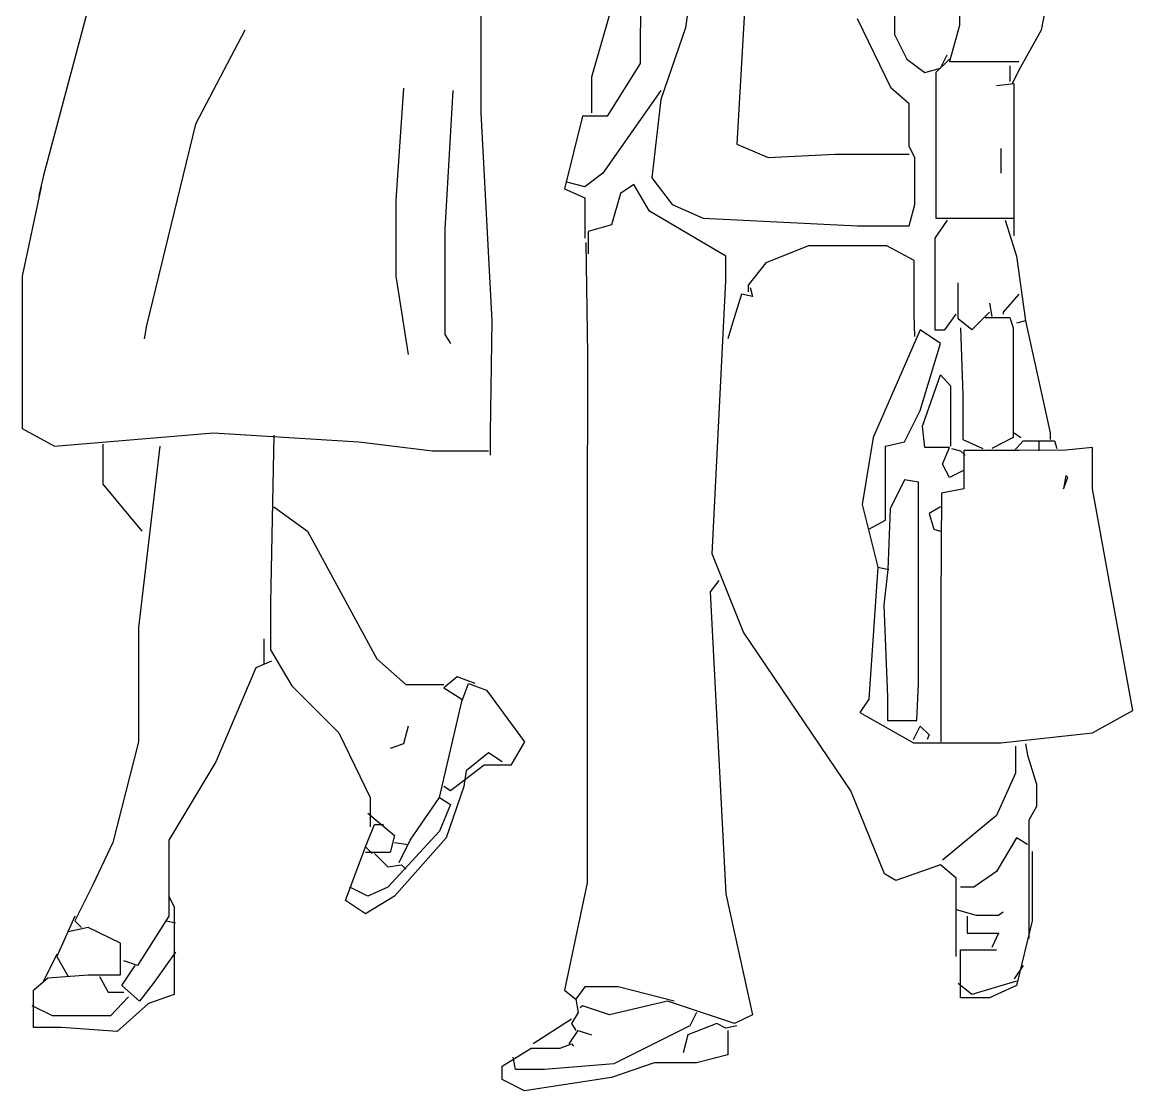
# Model space of a CAD drawing. Header units: millimetres. Extents: x -1574.06 to -1573.1, y 1782.22 to 1783.9.
# Drawn here: x -1574.058 to -1573.099, y 1782.224 to 1783.147 of the extents above; entities that cross this region are included whole.
import ezdxf

# ---------------------------------------------------------------- set-up
doc = ezdxf.new("R2010")
doc.units = ezdxf.units.MM
doc.header["$LTSCALE"] = 10
doc.layers.add('Humanos', color=2, linetype='Continuous')

msp = doc.modelspace()

# ---------------------------------------------------------------- linework, layer by layer
at = {"layer": 'Humanos'}
for points in [[(-1573.92798, 1783.61008), (-1573.94151, 1783.61008), (-1573.97438, 1783.5598), (-1574.00531, 1783.48634), (-1573.98985, 1783.45154), (-1573.96665, 1783.39548), (-1573.95698, 1783.31428), (-1573.99372, 1783.1886), (-1574.04012, 1783.01461), (-1574.04398, 1782.99721)], [(-1573.43692, 1783.554), (-1573.45335, 1783.49794), (-1573.45335, 1783.37034), (-1573.48525, 1783.14221), (-1573.50651, 1783.08034), (-1573.51425, 1783.01267), (-1573.49685, 1782.98947), (-1573.46978, 1782.97787), (-1573.33638, 1782.9711), (-1573.29192, 1782.9711), (-1573.28708, 1782.98947), (-1573.28708, 1783.03008), (-1573.29192, 1783.03975), (-1573.29192, 1783.07647), (-1573.30738, 1783.09001), (-1573.33638, 1783.14994)], [(-1573.29192, 1783.24081), (-1573.29965, 1783.24661), (-1573.31705, 1783.46508), (-1573.28805, 1783.54048), (-1573.27065, 1783.55884), (-1573.23778, 1783.55884), (-1573.21652, 1783.53274), (-1573.19138, 1783.45348), (-1573.18268, 1783.34714), (-1573.18268, 1783.32781), (-1573.16625, 1783.2002), (-1573.17785, 1783.14027), (-1573.19718, 1783.10548), (-1573.20298, 1783.09388)], [(-1573.26002, 1783.49407), (-1573.26002, 1783.38774), (-1573.28805, 1783.24468), (-1573.30448, 1783.18475), (-1573.30448, 1783.13641), (-1573.29385, 1783.11514), (-1573.27838, 1783.10354), (-1573.26485, 1783.10741), (-1573.25905, 1783.119)], [(-1573.26002, 1783.49407), (-1573.26002, 1783.38774), (-1573.28805, 1783.24468), (-1573.30448, 1783.18475), (-1573.30448, 1783.13641), (-1573.29385, 1783.11514), (-1573.27838, 1783.10354), (-1573.26485, 1783.10741), (-1573.25905, 1783.119)], [(-1573.26002, 1783.49407), (-1573.26002, 1783.38774), (-1573.28805, 1783.24468), (-1573.30448, 1783.18475), (-1573.30448, 1783.13641), (-1573.29385, 1783.11514), (-1573.27838, 1783.10354), (-1573.26485, 1783.10741), (-1573.25905, 1783.119)], [(-1573.24842, 1783.2756), (-1573.24842, 1783.14414), (-1573.25712, 1783.11321), (-1573.19718, 1783.11321)], [(-1573.54422, 1783.21567), (-1573.54422, 1783.17701), (-1573.56645, 1783.09968), (-1573.56645, 1783.06874)], [(-1573.39052, 1783.21857), (-1573.41952, 1783.21857), (-1573.43112, 1783.21181), (-1573.44078, 1783.04167), (-1573.41372, 1783.03008), (-1573.35572, 1783.03298), (-1573.29192, 1783.03298)], [(-1573.39052, 1783.21857), (-1573.41952, 1783.21857), (-1573.43112, 1783.21181), (-1573.44078, 1783.04167), (-1573.41372, 1783.03008), (-1573.35572, 1783.03298), (-1573.29192, 1783.03298)], [(-1573.65345, 1783.20407), (-1573.66215, 1783.19247), (-1573.66215, 1783.06874), (-1573.65248, 1782.88894), (-1573.65393, 1782.79227), (-1573.65393, 1782.77294)], [(-1573.65345, 1783.20407), (-1573.66215, 1783.19247), (-1573.66215, 1783.06874), (-1573.65248, 1782.88894), (-1573.65393, 1782.79227), (-1573.65393, 1782.77294)], [(-1573.54132, 1783.19634), (-1573.52295, 1783.19634), (-1573.5244, 1783.13641), (-1573.5244, 1783.11128), (-1573.55291, 1783.06584), (-1573.57418, 1783.06584), (-1573.58965, 1783.00301), (-1573.57225, 1782.99527), (-1573.57225, 1782.96048)], [(-1573.86612, 1783.14027), (-1573.90865, 1783.05907), (-1573.95118, 1782.88508), (-1573.95312, 1782.87348)], [(-1573.86612, 1783.14027), (-1573.90865, 1783.05907), (-1573.95118, 1782.88508), (-1573.95312, 1782.87348)], [(-1573.86612, 1783.14027), (-1573.90865, 1783.05907), (-1573.95118, 1782.88508), (-1573.95312, 1782.87348)], [(-1573.86612, 1783.14027), (-1573.90865, 1783.05907), (-1573.95118, 1782.88508), (-1573.95312, 1782.87348)], [(-1573.25712, 1783.11514), (-1573.26872, 1783.10354), (-1573.26872, 1782.97787), (-1573.20298, 1782.97787), (-1573.20105, 1782.97787)], [(-1573.20492, 1783.10934), (-1573.20492, 1783.09581)], [(-1573.20492, 1783.10934), (-1573.20492, 1783.09581)], [(-1573.20492, 1783.10934), (-1573.20492, 1783.09581)], [(-1573.20492, 1783.10934), (-1573.20492, 1783.09581)], [(-1573.72885, 1783.09001), (-1573.73562, 1782.99334), (-1573.73562, 1782.92761), (-1573.72498, 1782.85994)], [(-1573.72885, 1783.09001), (-1573.73562, 1782.99334), (-1573.73562, 1782.92761), (-1573.72498, 1782.85994)], [(-1573.72885, 1783.09001), (-1573.73562, 1782.99334), (-1573.73562, 1782.92761), (-1573.72498, 1782.85994)], [(-1573.72885, 1783.09001), (-1573.73562, 1782.99334), (-1573.73562, 1782.92761), (-1573.72498, 1782.85994)], [(-1573.72885, 1783.09001), (-1573.73562, 1782.99334), (-1573.73562, 1782.92761), (-1573.72498, 1782.85994)], [(-1573.20105, 1782.96241), (-1573.20105, 1782.97594), (-1573.20105, 1783.09388), (-1573.21652, 1783.09194)], [(-1573.20105, 1782.96241), (-1573.20105, 1782.97594), (-1573.20105, 1783.09388), (-1573.21652, 1783.09194)], [(-1573.20105, 1782.96241), (-1573.20105, 1782.97594), (-1573.20105, 1783.09388), (-1573.21652, 1783.09194)], [(-1573.20105, 1782.96241), (-1573.20105, 1782.97594), (-1573.20105, 1783.09388), (-1573.21652, 1783.09194)], [(-1573.20105, 1782.96241), (-1573.20105, 1782.97594), (-1573.20105, 1783.09388), (-1573.21652, 1783.09194)], [(-1573.20105, 1782.96241), (-1573.20105, 1782.97594), (-1573.20105, 1783.09388), (-1573.21652, 1783.09194)], [(-1573.20105, 1782.96241), (-1573.20105, 1782.97594), (-1573.20105, 1783.09388), (-1573.21652, 1783.09194)], [(-1573.20105, 1782.96241), (-1573.20105, 1782.97594), (-1573.20105, 1783.09388), (-1573.21652, 1783.09194)], [(-1573.20105, 1782.96241), (-1573.20105, 1782.97594), (-1573.20105, 1783.09388), (-1573.21652, 1783.09194)], [(-1573.20105, 1782.96241), (-1573.20105, 1782.97594), (-1573.20105, 1783.09388), (-1573.21652, 1783.09194)], [(-1573.20105, 1782.96241), (-1573.20105, 1782.97594), (-1573.20105, 1783.09388), (-1573.21652, 1783.09194)], [(-1573.68632, 1783.08808), (-1573.69308, 1782.96821), (-1573.69308, 1782.87734), (-1573.68825, 1782.86961)], [(-1573.50651, 1783.08808), (-1573.55678, 1783.01654), (-1573.57225, 1783.00494), (-1573.58772, 1783.00881)], [(-1573.21265, 1783.03781), (-1573.21265, 1783.01654)], [(-1573.21265, 1783.03781), (-1573.21265, 1783.01654)], [(-1573.21265, 1783.03781), (-1573.21265, 1783.01654)], [(-1573.21265, 1783.03781), (-1573.21265, 1783.01654)], [(-1573.21265, 1783.03781), (-1573.21265, 1783.01654)], [(-1573.21265, 1783.03781), (-1573.21265, 1783.01654)], [(-1574.04205, 1783.00494), (-1574.05848, 1782.92761), (-1574.05848, 1782.79614), (-1574.03045, 1782.78067), (-1573.89318, 1782.79227), (-1573.76752, 1782.78454), (-1573.70372, 1782.77681), (-1573.65538, 1782.77681)], [(-1574.04205, 1783.00494), (-1574.05848, 1782.92761), (-1574.05848, 1782.79614), (-1574.03045, 1782.78067), (-1573.89318, 1782.79227), (-1573.76752, 1782.78454), (-1573.70372, 1782.77681), (-1573.65538, 1782.77681)], [(-1573.25132, 1782.33987), (-1573.25132, 1782.40754), (-1573.26485, 1782.41914), (-1573.30351, 1782.4056), (-1573.31318, 1782.41141), (-1573.34218, 1782.48294), (-1573.43498, 1782.6202), (-1573.46205, 1782.68787), (-1573.45045, 1782.92374), (-1573.45045, 1782.94501), (-1573.51618, 1782.98367), (-1573.52971, 1783.00687), (-1573.54132, 1782.99914), (-1573.54905, 1782.97207), (-1573.56935, 1782.96628), (-1573.56935, 1782.94694)], [(-1573.25132, 1782.33987), (-1573.25132, 1782.40754), (-1573.26485, 1782.41914), (-1573.30351, 1782.4056), (-1573.31318, 1782.41141), (-1573.34218, 1782.48294), (-1573.43498, 1782.6202), (-1573.46205, 1782.68787), (-1573.45045, 1782.92374), (-1573.45045, 1782.94501), (-1573.51618, 1782.98367), (-1573.52971, 1783.00687), (-1573.54132, 1782.99914), (-1573.54905, 1782.97207), (-1573.56935, 1782.96628), (-1573.56935, 1782.94694)], [(-1573.25132, 1782.33987), (-1573.25132, 1782.40754), (-1573.26485, 1782.41914), (-1573.30351, 1782.4056), (-1573.31318, 1782.41141), (-1573.34218, 1782.48294), (-1573.43498, 1782.6202), (-1573.46205, 1782.68787), (-1573.45045, 1782.92374), (-1573.45045, 1782.94501), (-1573.51618, 1782.98367), (-1573.52971, 1783.00687), (-1573.54132, 1782.99914), (-1573.54905, 1782.97207), (-1573.56935, 1782.96628), (-1573.56935, 1782.94694)], [(-1573.25905, 1782.97594), (-1573.26968, 1782.96048), (-1573.26968, 1782.88121), (-1573.26098, 1782.88121), (-1573.25132, 1782.89475)], [(-1573.25905, 1782.97594), (-1573.26968, 1782.96048), (-1573.26968, 1782.88121), (-1573.26098, 1782.88121), (-1573.25132, 1782.89475)], [(-1573.25905, 1782.97594), (-1573.26968, 1782.96048), (-1573.26968, 1782.88121), (-1573.26098, 1782.88121), (-1573.25132, 1782.89475)], [(-1573.25905, 1782.97594), (-1573.26968, 1782.96048), (-1573.26968, 1782.88121), (-1573.26098, 1782.88121), (-1573.25132, 1782.89475)], [(-1573.25905, 1782.97594), (-1573.26968, 1782.96048), (-1573.26968, 1782.88121), (-1573.26098, 1782.88121), (-1573.25132, 1782.89475)], [(-1573.25905, 1782.97594), (-1573.26968, 1782.96048), (-1573.26968, 1782.88121), (-1573.26098, 1782.88121), (-1573.25132, 1782.89475)], [(-1573.20878, 1782.97594), (-1573.19912, 1782.94501), (-1573.19138, 1782.88894), (-1573.17012, 1782.79227), (-1573.17012, 1782.78647)], [(-1573.20878, 1782.97594), (-1573.19912, 1782.94501), (-1573.19138, 1782.88894), (-1573.17012, 1782.79227), (-1573.17012, 1782.78647)], [(-1573.20878, 1782.97594), (-1573.19912, 1782.94501), (-1573.19138, 1782.88894), (-1573.17012, 1782.79227), (-1573.17012, 1782.78647)], [(-1573.57128, 1782.95661), (-1573.56983, 1782.85994), (-1573.57007, 1782.70334), (-1573.57007, 1782.40367), (-1573.58965, 1782.31088), (-1573.57998, 1782.30314)], [(-1573.57128, 1782.95661), (-1573.56983, 1782.85994), (-1573.57007, 1782.70334), (-1573.57007, 1782.40367), (-1573.58965, 1782.31088), (-1573.57998, 1782.30314)], [(-1573.28708, 1782.87541), (-1573.28756, 1782.89475), (-1573.28756, 1782.94114), (-1573.31125, 1782.95371), (-1573.37892, 1782.95371), (-1573.41565, 1782.93921), (-1573.43112, 1782.91987), (-1573.43112, 1782.91407)], [(-1573.42918, 1782.91794), (-1573.42725, 1782.9102), (-1573.43692, 1782.91214), (-1573.44465, 1782.88701), (-1573.44851, 1782.87348)], [(-1573.42918, 1782.91794), (-1573.42725, 1782.9102), (-1573.43692, 1782.91214), (-1573.44465, 1782.88701), (-1573.44851, 1782.87348)], [(-1573.22232, 1782.89667), (-1573.23778, 1782.88121), (-1573.24938, 1782.89088), (-1573.24938, 1782.92181)], [(-1573.22232, 1782.89667), (-1573.23778, 1782.88121), (-1573.24938, 1782.89088), (-1573.24938, 1782.92181)], [(-1573.19718, 1782.91214), (-1573.21072, 1782.89667), (-1573.21072, 1782.89475)], [(-1573.22232, 1782.9044), (-1573.22038, 1782.89281)], [(-1573.22232, 1782.9044), (-1573.22038, 1782.89281)], [(-1573.22232, 1782.9044), (-1573.22038, 1782.89281)], [(-1573.22232, 1782.9044), (-1573.22038, 1782.89281)], [(-1573.22232, 1782.9044), (-1573.22038, 1782.89281)], [(-1573.22232, 1782.9044), (-1573.22038, 1782.89281)], [(-1573.22232, 1782.9044), (-1573.22038, 1782.89281)], [(-1573.22232, 1782.9044), (-1573.22038, 1782.89281)], [(-1573.22618, 1782.89184), (-1573.20492, 1782.89184), (-1573.20202, 1782.88314), (-1573.20202, 1782.78841), (-1573.22038, 1782.77874)], [(-1573.19138, 1782.88894), (-1573.19912, 1782.88701)], [(-1573.32672, 1782.70914), (-1573.31221, 1782.71687), (-1573.31221, 1782.78067), (-1573.29578, 1782.78454), (-1573.28225, 1782.81161), (-1573.26485, 1782.86961), (-1573.28225, 1782.88121), (-1573.32285, 1782.78841), (-1573.33252, 1782.73041), (-1573.31898, 1782.67628), (-1573.32672, 1782.56221), (-1573.33445, 1782.5506), (-1573.28805, 1782.52451), (-1573.21265, 1782.52451), (-1573.13338, 1782.53321), (-1573.09858, 1782.55254), (-1573.13338, 1782.74394), (-1573.13338, 1782.77971), (-1573.15658, 1782.77729), (-1573.19718, 1782.77705), (-1573.24455, 1782.77705), (-1573.24455, 1782.74394), (-1573.26388, 1782.74008), (-1573.26437, 1782.64534), (-1573.26437, 1782.52548)], [(-1573.32672, 1782.70914), (-1573.31221, 1782.71687), (-1573.31221, 1782.78067), (-1573.29578, 1782.78454), (-1573.28225, 1782.81161), (-1573.26485, 1782.86961), (-1573.28225, 1782.88121), (-1573.32285, 1782.78841), (-1573.33252, 1782.73041), (-1573.31898, 1782.67628), (-1573.32672, 1782.56221), (-1573.33445, 1782.5506), (-1573.28805, 1782.52451), (-1573.21265, 1782.52451), (-1573.13338, 1782.53321), (-1573.09858, 1782.55254), (-1573.13338, 1782.74394), (-1573.13338, 1782.77971), (-1573.15658, 1782.77729), (-1573.19718, 1782.77705), (-1573.24455, 1782.77705), (-1573.24455, 1782.74394), (-1573.26388, 1782.74008), (-1573.26437, 1782.64534), (-1573.26437, 1782.52548)], [(-1573.32672, 1782.70914), (-1573.31221, 1782.71687), (-1573.31221, 1782.78067), (-1573.29578, 1782.78454), (-1573.28225, 1782.81161), (-1573.26485, 1782.86961), (-1573.28225, 1782.88121), (-1573.32285, 1782.78841), (-1573.33252, 1782.73041), (-1573.31898, 1782.67628), (-1573.32672, 1782.56221), (-1573.33445, 1782.5506), (-1573.28805, 1782.52451), (-1573.21265, 1782.52451), (-1573.13338, 1782.53321), (-1573.09858, 1782.55254), (-1573.13338, 1782.74394), (-1573.13338, 1782.77971), (-1573.15658, 1782.77729), (-1573.19718, 1782.77705), (-1573.24455, 1782.77705), (-1573.24455, 1782.74394), (-1573.26388, 1782.74008), (-1573.26437, 1782.64534), (-1573.26437, 1782.52548)], [(-1573.32672, 1782.70914), (-1573.31221, 1782.71687), (-1573.31221, 1782.78067), (-1573.29578, 1782.78454), (-1573.28225, 1782.81161), (-1573.26485, 1782.86961), (-1573.28225, 1782.88121), (-1573.32285, 1782.78841), (-1573.33252, 1782.73041), (-1573.31898, 1782.67628), (-1573.32672, 1782.56221), (-1573.33445, 1782.5506), (-1573.28805, 1782.52451), (-1573.21265, 1782.52451), (-1573.13338, 1782.53321), (-1573.09858, 1782.55254), (-1573.13338, 1782.74394), (-1573.13338, 1782.77971), (-1573.15658, 1782.77729), (-1573.19718, 1782.77705), (-1573.24455, 1782.77705), (-1573.24455, 1782.74394), (-1573.26388, 1782.74008), (-1573.26437, 1782.64534), (-1573.26437, 1782.52548)], [(-1573.24745, 1782.88314), (-1573.24552, 1782.82514), (-1573.24552, 1782.78647), (-1573.22812, 1782.77874)], [(-1573.24745, 1782.88314), (-1573.24552, 1782.82514), (-1573.24552, 1782.78647), (-1573.22812, 1782.77874)], [(-1573.24552, 1782.7594), (-1573.25712, 1782.7536), (-1573.26292, 1782.7652), (-1573.25712, 1782.77971), (-1573.27838, 1782.77971), (-1573.28031, 1782.79808), (-1573.26485, 1782.84254), (-1573.25615, 1782.83287), (-1573.25615, 1782.78067)], [(-1573.24552, 1782.7594), (-1573.25712, 1782.7536), (-1573.26292, 1782.7652), (-1573.25712, 1782.77971), (-1573.27838, 1782.77971), (-1573.28031, 1782.79808), (-1573.26485, 1782.84254), (-1573.25615, 1782.83287), (-1573.25615, 1782.78067)], [(-1573.20105, 1782.79227), (-1573.19525, 1782.78841)], [(-1573.20105, 1782.79227), (-1573.19525, 1782.78841)], [(-1573.98888, 1782.78261), (-1573.98888, 1782.74781), (-1573.95505, 1782.70721)], [(-1573.98888, 1782.78261), (-1573.98888, 1782.74781), (-1573.95505, 1782.70721)], [(-1573.84098, 1782.79034), (-1573.84388, 1782.64534), (-1573.84388, 1782.60475), (-1573.82552, 1782.57381), (-1573.78492, 1782.53321), (-1573.75785, 1782.47714), (-1573.75785, 1782.45201)], [(-1573.84098, 1782.79034), (-1573.84388, 1782.64534), (-1573.84388, 1782.60475), (-1573.82552, 1782.57381), (-1573.78492, 1782.53321), (-1573.75785, 1782.47714), (-1573.75785, 1782.45201)], [(-1573.84098, 1782.79034), (-1573.84388, 1782.64534), (-1573.84388, 1782.60475), (-1573.82552, 1782.57381), (-1573.78492, 1782.53321), (-1573.75785, 1782.47714), (-1573.75785, 1782.45201)], [(-1573.84098, 1782.79034), (-1573.84388, 1782.64534), (-1573.84388, 1782.60475), (-1573.82552, 1782.57381), (-1573.78492, 1782.53321), (-1573.75785, 1782.47714), (-1573.75785, 1782.45201)], [(-1573.84098, 1782.79034), (-1573.84388, 1782.64534), (-1573.84388, 1782.60475), (-1573.82552, 1782.57381), (-1573.78492, 1782.53321), (-1573.75785, 1782.47714), (-1573.75785, 1782.45201)], [(-1573.84098, 1782.79034), (-1573.84388, 1782.64534), (-1573.84388, 1782.60475), (-1573.82552, 1782.57381), (-1573.78492, 1782.53321), (-1573.75785, 1782.47714), (-1573.75785, 1782.45201)], [(-1573.84098, 1782.79034), (-1573.84388, 1782.64534), (-1573.84388, 1782.60475), (-1573.82552, 1782.57381), (-1573.78492, 1782.53321), (-1573.75785, 1782.47714), (-1573.75785, 1782.45201)], [(-1573.84098, 1782.79034), (-1573.84388, 1782.64534), (-1573.84388, 1782.60475), (-1573.82552, 1782.57381), (-1573.78492, 1782.53321), (-1573.75785, 1782.47714), (-1573.75785, 1782.45201)], [(-1573.84098, 1782.79034), (-1573.84388, 1782.64534), (-1573.84388, 1782.60475), (-1573.82552, 1782.57381), (-1573.78492, 1782.53321), (-1573.75785, 1782.47714), (-1573.75785, 1782.45201)], [(-1573.84098, 1782.79034), (-1573.84388, 1782.64534), (-1573.84388, 1782.60475), (-1573.82552, 1782.57381), (-1573.78492, 1782.53321), (-1573.75785, 1782.47714), (-1573.75785, 1782.45201)], [(-1573.84098, 1782.79034), (-1573.84388, 1782.64534), (-1573.84388, 1782.60475), (-1573.82552, 1782.57381), (-1573.78492, 1782.53321), (-1573.75785, 1782.47714), (-1573.75785, 1782.45201)], [(-1573.20105, 1782.77681), (-1573.19332, 1782.78551), (-1573.16625, 1782.78551), (-1573.16432, 1782.77874)], [(-1573.20105, 1782.77681), (-1573.19332, 1782.78551), (-1573.16625, 1782.78551), (-1573.16432, 1782.77874)], [(-1573.20105, 1782.77681), (-1573.19332, 1782.78551), (-1573.16625, 1782.78551), (-1573.16432, 1782.77874)], [(-1573.17978, 1782.78454), (-1573.17978, 1782.77681)], [(-1573.17978, 1782.78454), (-1573.17978, 1782.77681)], [(-1573.17978, 1782.78454), (-1573.17978, 1782.77681)], [(-1573.17978, 1782.78454), (-1573.17978, 1782.77681)], [(-1573.17978, 1782.78454), (-1573.17978, 1782.77681)], [(-1573.17978, 1782.78454), (-1573.17978, 1782.77681)], [(-1573.93958, 1782.78067), (-1573.95795, 1782.62407), (-1573.95795, 1782.52548), (-1573.98018, 1782.43848), (-1573.99758, 1782.40174), (-1574.01305, 1782.37081), (-1574.00725, 1782.36501)], [(-1573.93958, 1782.78067), (-1573.95795, 1782.62407), (-1573.95795, 1782.52548), (-1573.98018, 1782.43848), (-1573.99758, 1782.40174), (-1574.01305, 1782.37081), (-1574.00725, 1782.36501)], [(-1573.25518, 1782.77874), (-1573.24745, 1782.77681), (-1573.24358, 1782.77294)], [(-1573.25518, 1782.77874), (-1573.24745, 1782.77681), (-1573.24358, 1782.77294)], [(-1573.25518, 1782.77874), (-1573.24745, 1782.77681), (-1573.24358, 1782.77294)], [(-1573.25518, 1782.77874), (-1573.24745, 1782.77681), (-1573.24358, 1782.77294)], [(-1573.25518, 1782.77874), (-1573.24745, 1782.77681), (-1573.24358, 1782.77294)], [(-1573.25518, 1782.77874), (-1573.24745, 1782.77681), (-1573.24358, 1782.77294)], [(-1573.25518, 1782.77874), (-1573.24745, 1782.77681), (-1573.24358, 1782.77294)], [(-1573.25518, 1782.77874), (-1573.24745, 1782.77681), (-1573.24358, 1782.77294)], [(-1573.25518, 1782.77874), (-1573.24745, 1782.77681), (-1573.24358, 1782.77294)], [(-1573.25518, 1782.77874), (-1573.24745, 1782.77681), (-1573.24358, 1782.77294)], [(-1573.25518, 1782.77874), (-1573.24745, 1782.77681), (-1573.24358, 1782.77294)], [(-1573.25518, 1782.77874), (-1573.24745, 1782.77681), (-1573.24358, 1782.77294)], [(-1573.25518, 1782.77874), (-1573.24745, 1782.77681), (-1573.24358, 1782.77294)], [(-1573.15658, 1782.75554), (-1573.15852, 1782.74394), (-1573.15465, 1782.7536), (-1573.15658, 1782.75554)], [(-1573.31028, 1782.67434), (-1573.31367, 1782.64341), (-1573.31052, 1782.56414), (-1573.31052, 1782.54384), (-1573.28515, 1782.54384), (-1573.2837, 1782.57574), (-1573.2837, 1782.74975), (-1573.29578, 1782.75167), (-1573.30835, 1782.72654), (-1573.31028, 1782.67434)], [(-1573.84098, 1782.72848), (-1573.81198, 1782.70721), (-1573.75205, 1782.59701), (-1573.72692, 1782.57477), (-1573.69405, 1782.57477)], [(-1573.84098, 1782.72848), (-1573.81198, 1782.70721), (-1573.75205, 1782.59701), (-1573.72692, 1782.57477), (-1573.69405, 1782.57477)], [(-1573.84098, 1782.72848), (-1573.81198, 1782.70721), (-1573.75205, 1782.59701), (-1573.72692, 1782.57477), (-1573.69405, 1782.57477)], [(-1573.84098, 1782.72848), (-1573.81198, 1782.70721), (-1573.75205, 1782.59701), (-1573.72692, 1782.57477), (-1573.69405, 1782.57477)], [(-1573.84098, 1782.72848), (-1573.81198, 1782.70721), (-1573.75205, 1782.59701), (-1573.72692, 1782.57477), (-1573.69405, 1782.57477)], [(-1573.84098, 1782.72848), (-1573.81198, 1782.70721), (-1573.75205, 1782.59701), (-1573.72692, 1782.57477), (-1573.69405, 1782.57477)], [(-1573.26485, 1782.72848), (-1573.27452, 1782.72267), (-1573.27065, 1782.70914), (-1573.26485, 1782.70721)], [(-1573.31898, 1782.67628), (-1573.30932, 1782.67434)], [(-1573.31898, 1782.67628), (-1573.30932, 1782.67434)], [(-1573.31898, 1782.67628), (-1573.30932, 1782.67434)], [(-1573.31898, 1782.67628), (-1573.30932, 1782.67434)], [(-1573.31898, 1782.67628), (-1573.30932, 1782.67434)], [(-1573.31898, 1782.67628), (-1573.30932, 1782.67434)], [(-1573.31898, 1782.67628), (-1573.30932, 1782.67434)], [(-1573.31898, 1782.67628), (-1573.30932, 1782.67434)], [(-1573.45625, 1782.66468), (-1573.46398, 1782.65501), (-1573.45045, 1782.394), (-1573.42725, 1782.28961), (-1573.44272, 1782.28187), (-1573.50072, 1782.30121), (-1573.55098, 1782.28961), (-1573.57418, 1782.29734), (-1573.57612, 1782.29541)], [(-1573.45625, 1782.66468), (-1573.46398, 1782.65501), (-1573.45045, 1782.394), (-1573.42725, 1782.28961), (-1573.44272, 1782.28187), (-1573.50072, 1782.30121), (-1573.55098, 1782.28961), (-1573.57418, 1782.29734), (-1573.57612, 1782.29541)], [(-1573.84968, 1782.6144), (-1573.84968, 1782.59314)], [(-1573.84968, 1782.6144), (-1573.84968, 1782.59314)], [(-1573.84968, 1782.6144), (-1573.84968, 1782.59314)], [(-1573.84291, 1782.59508), (-1573.85645, 1782.58928), (-1573.89125, 1782.50808), (-1573.93185, 1782.44041), (-1573.93185, 1782.3998), (-1573.93185, 1782.37468), (-1573.95892, 1782.33214), (-1573.97052, 1782.336)], [(-1573.84291, 1782.59508), (-1573.85645, 1782.58928), (-1573.89125, 1782.50808), (-1573.93185, 1782.44041), (-1573.93185, 1782.3998), (-1573.93185, 1782.37468), (-1573.95892, 1782.33214), (-1573.97052, 1782.336)], [(-1573.84291, 1782.59508), (-1573.85645, 1782.58928), (-1573.89125, 1782.50808), (-1573.93185, 1782.44041), (-1573.93185, 1782.3998), (-1573.93185, 1782.37468), (-1573.95892, 1782.33214), (-1573.97052, 1782.336)], [(-1573.84291, 1782.59508), (-1573.85645, 1782.58928), (-1573.89125, 1782.50808), (-1573.93185, 1782.44041), (-1573.93185, 1782.3998), (-1573.93185, 1782.37468), (-1573.95892, 1782.33214), (-1573.97052, 1782.336)], [(-1573.84291, 1782.59508), (-1573.85645, 1782.58928), (-1573.89125, 1782.50808), (-1573.93185, 1782.44041), (-1573.93185, 1782.3998), (-1573.93185, 1782.37468), (-1573.95892, 1782.33214), (-1573.97052, 1782.336)], [(-1573.84291, 1782.59508), (-1573.85645, 1782.58928), (-1573.89125, 1782.50808), (-1573.93185, 1782.44041), (-1573.93185, 1782.3998), (-1573.93185, 1782.37468), (-1573.95892, 1782.33214), (-1573.97052, 1782.336)], [(-1573.84291, 1782.59508), (-1573.85645, 1782.58928), (-1573.89125, 1782.50808), (-1573.93185, 1782.44041), (-1573.93185, 1782.3998), (-1573.93185, 1782.37468), (-1573.95892, 1782.33214), (-1573.97052, 1782.336)], [(-1573.84291, 1782.59508), (-1573.85645, 1782.58928), (-1573.89125, 1782.50808), (-1573.93185, 1782.44041), (-1573.93185, 1782.3998), (-1573.93185, 1782.37468), (-1573.95892, 1782.33214), (-1573.97052, 1782.336)], [(-1573.66698, 1782.57574), (-1573.68245, 1782.58154), (-1573.69405, 1782.57187), (-1573.67858, 1782.56221)], [(-1573.73272, 1782.42107), (-1573.72305, 1782.44041), (-1573.69791, 1782.47714), (-1573.67858, 1782.56027), (-1573.67278, 1782.57574), (-1573.65731, 1782.56994), (-1573.62445, 1782.52548), (-1573.63605, 1782.50517), (-1573.65925, 1782.50517), (-1573.68825, 1782.48294), (-1573.69405, 1782.48681)], [(-1573.73272, 1782.42107), (-1573.72305, 1782.44041), (-1573.69791, 1782.47714), (-1573.67858, 1782.56027), (-1573.67278, 1782.57574), (-1573.65731, 1782.56994), (-1573.62445, 1782.52548), (-1573.63605, 1782.50517), (-1573.65925, 1782.50517), (-1573.68825, 1782.48294), (-1573.69405, 1782.48681)], [(-1573.73272, 1782.42107), (-1573.72305, 1782.44041), (-1573.69791, 1782.47714), (-1573.67858, 1782.56027), (-1573.67278, 1782.57574), (-1573.65731, 1782.56994), (-1573.62445, 1782.52548), (-1573.63605, 1782.50517), (-1573.65925, 1782.50517), (-1573.68825, 1782.48294), (-1573.69405, 1782.48681)], [(-1573.72498, 1782.539), (-1573.72885, 1782.52354), (-1573.74045, 1782.51968)], [(-1573.28805, 1782.52741), (-1573.28225, 1782.539), (-1573.27452, 1782.53128), (-1573.27645, 1782.52741)], [(-1573.28805, 1782.52741), (-1573.28225, 1782.539), (-1573.27452, 1782.53128), (-1573.27645, 1782.52741)], [(-1573.28805, 1782.52741), (-1573.28225, 1782.539), (-1573.27452, 1782.53128), (-1573.27645, 1782.52741)], [(-1573.28805, 1782.52741), (-1573.28225, 1782.539), (-1573.27452, 1782.53128), (-1573.27645, 1782.52741)], [(-1573.19138, 1782.52354), (-1573.18945, 1782.51388), (-1573.18172, 1782.48874), (-1573.18172, 1782.4694), (-1573.18848, 1782.45781), (-1573.18848, 1782.35534)], [(-1573.64378, 1782.50808), (-1573.65538, 1782.51581), (-1573.67471, 1782.50034), (-1573.67665, 1782.48681), (-1573.69212, 1782.44234), (-1573.73658, 1782.39207), (-1573.76172, 1782.37661), (-1573.77911, 1782.3882), (-1573.76172, 1782.43461), (-1573.75398, 1782.45394), (-1573.74625, 1782.45394)], [(-1573.64378, 1782.50808), (-1573.65538, 1782.51581), (-1573.67471, 1782.50034), (-1573.67665, 1782.48681), (-1573.69212, 1782.44234), (-1573.73658, 1782.39207), (-1573.76172, 1782.37661), (-1573.77911, 1782.3882), (-1573.76172, 1782.43461), (-1573.75398, 1782.45394), (-1573.74625, 1782.45394)], [(-1573.64378, 1782.50808), (-1573.65538, 1782.51581), (-1573.67471, 1782.50034), (-1573.67665, 1782.48681), (-1573.69212, 1782.44234), (-1573.73658, 1782.39207), (-1573.76172, 1782.37661), (-1573.77911, 1782.3882), (-1573.76172, 1782.43461), (-1573.75398, 1782.45394), (-1573.74625, 1782.45394)], [(-1573.20008, 1782.52161), (-1573.20008, 1782.49841), (-1573.21652, 1782.46167), (-1573.26292, 1782.42301)], [(-1573.20008, 1782.52161), (-1573.20008, 1782.49841), (-1573.21652, 1782.46167), (-1573.26292, 1782.42301)], [(-1573.69791, 1782.47714), (-1573.68825, 1782.47134), (-1573.69791, 1782.44814), (-1573.74238, 1782.3998), (-1573.75978, 1782.39207), (-1573.77525, 1782.3998)], [(-1573.75978, 1782.4636), (-1573.73658, 1782.44428), (-1573.74045, 1782.42977), (-1573.76172, 1782.42977)], [(-1573.75978, 1782.4636), (-1573.73658, 1782.44428), (-1573.74045, 1782.42977), (-1573.76172, 1782.42977)], [(-1573.73658, 1782.43848), (-1573.72498, 1782.43654)], [(-1573.73658, 1782.43848), (-1573.72498, 1782.43654)], [(-1573.18945, 1782.43654), (-1573.19912, 1782.44234), (-1573.21652, 1782.41334), (-1573.23585, 1782.3998), (-1573.24745, 1782.3998)], [(-1573.76172, 1782.43461), (-1573.75592, 1782.42881)], [(-1573.76172, 1782.43461), (-1573.75592, 1782.42881)], [(-1573.76172, 1782.43461), (-1573.75592, 1782.42881)], [(-1573.75398, 1782.42881), (-1573.74238, 1782.41721), (-1573.73078, 1782.41914), (-1573.72692, 1782.41527)], [(-1573.75398, 1782.42881), (-1573.74238, 1782.41721), (-1573.73078, 1782.41914), (-1573.72692, 1782.41527)], [(-1573.75398, 1782.42881), (-1573.74238, 1782.41721), (-1573.73078, 1782.41914), (-1573.72692, 1782.41527)], [(-1573.75398, 1782.42881), (-1573.74238, 1782.41721), (-1573.73078, 1782.41914), (-1573.72692, 1782.41527)], [(-1573.75398, 1782.42881), (-1573.74238, 1782.41721), (-1573.73078, 1782.41914), (-1573.72692, 1782.41527)], [(-1573.75398, 1782.42881), (-1573.74238, 1782.41721), (-1573.73078, 1782.41914), (-1573.72692, 1782.41527)], [(-1573.18558, 1782.43074), (-1573.18558, 1782.37081), (-1573.19912, 1782.31475), (-1573.22232, 1782.30411), (-1573.24745, 1782.30411), (-1573.24745, 1782.34567), (-1573.21652, 1782.34567)], [(-1573.93185, 1782.39207), (-1573.92702, 1782.38241), (-1573.92702, 1782.30701), (-1573.94925, 1782.29928), (-1573.97632, 1782.27511), (-1574.02465, 1782.2785), (-1574.04882, 1782.2785), (-1574.04882, 1782.31088), (-1574.03625, 1782.3215), (-1574.00145, 1782.32392), (-1573.97342, 1782.32392), (-1573.97342, 1782.35147), (-1574.00145, 1782.36501), (-1574.01885, 1782.36114)], [(-1573.25132, 1782.38048), (-1573.23392, 1782.37564), (-1573.21458, 1782.37564), (-1573.21072, 1782.37854)], [(-1574.01305, 1782.37468), (-1574.02851, 1782.33987), (-1574.01885, 1782.32247)], [(-1574.01305, 1782.37468), (-1574.02851, 1782.33987), (-1574.01885, 1782.32247)], [(-1573.93378, 1782.37081), (-1573.92605, 1782.36888)], [(-1573.93378, 1782.37081), (-1573.92605, 1782.36888)], [(-1573.24165, 1782.37468), (-1573.24165, 1782.36017), (-1573.21458, 1782.36017), (-1573.22038, 1782.34761)], [(-1573.24165, 1782.37468), (-1573.24165, 1782.36017), (-1573.21458, 1782.36017), (-1573.22038, 1782.34761)], [(-1574.02851, 1782.34181), (-1574.04012, 1782.3186)], [(-1574.02851, 1782.34181), (-1574.04012, 1782.3186)], [(-1574.02851, 1782.34181), (-1574.04012, 1782.3186)], [(-1574.02851, 1782.34181), (-1574.04012, 1782.3186)], [(-1574.02851, 1782.34181), (-1574.04012, 1782.3186)], [(-1573.92605, 1782.34374), (-1573.94538, 1782.31667), (-1573.95698, 1782.30121), (-1573.97245, 1782.31475), (-1573.96085, 1782.33214)], [(-1573.92605, 1782.34374), (-1573.94538, 1782.31667), (-1573.95698, 1782.30121), (-1573.97245, 1782.31475), (-1573.96085, 1782.33214)], [(-1573.92605, 1782.34374), (-1573.94538, 1782.31667), (-1573.95698, 1782.30121), (-1573.97245, 1782.31475), (-1573.96085, 1782.33214)], [(-1573.19332, 1782.33214), (-1573.20105, 1782.32054)], [(-1573.19332, 1782.33214), (-1573.20105, 1782.32054)], [(-1573.19332, 1782.33214), (-1573.20105, 1782.32054)], [(-1573.19332, 1782.33214), (-1573.20105, 1782.32054)], [(-1573.19332, 1782.33214), (-1573.20105, 1782.32054)], [(-1573.19332, 1782.33214), (-1573.20105, 1782.32054)], [(-1573.99178, 1782.32247), (-1573.98405, 1782.30894), (-1573.97052, 1782.30894)], [(-1573.99178, 1782.32247), (-1573.98405, 1782.30894), (-1573.97052, 1782.30894)], [(-1573.99178, 1782.32247), (-1573.98405, 1782.30894), (-1573.97052, 1782.30894)], [(-1573.99178, 1782.32247), (-1573.98405, 1782.30894), (-1573.97052, 1782.30894)], [(-1573.99178, 1782.32247), (-1573.98405, 1782.30894), (-1573.97052, 1782.30894)], [(-1573.99178, 1782.32247), (-1573.98405, 1782.30894), (-1573.97052, 1782.30894)], [(-1573.49492, 1782.30121), (-1573.54325, 1782.31378), (-1573.57225, 1782.31378), (-1573.57998, 1782.30314), (-1573.57805, 1782.29154), (-1573.58385, 1782.28187), (-1573.57998, 1782.27607)], [(-1573.49492, 1782.30121), (-1573.54325, 1782.31378), (-1573.57225, 1782.31378), (-1573.57998, 1782.30314), (-1573.57805, 1782.29154), (-1573.58385, 1782.28187), (-1573.57998, 1782.27607)], [(-1573.49492, 1782.30121), (-1573.54325, 1782.31378), (-1573.57225, 1782.31378), (-1573.57998, 1782.30314), (-1573.57805, 1782.29154), (-1573.58385, 1782.28187), (-1573.57998, 1782.27607)], [(-1573.19912, 1782.3186), (-1573.23778, 1782.30701), (-1573.24938, 1782.31667)], [(-1573.96665, 1782.30508), (-1573.98211, 1782.28864), (-1574.03238, 1782.28864), (-1574.04978, 1782.29734)], [(-1573.96665, 1782.30508), (-1573.98211, 1782.28864), (-1574.03238, 1782.28864), (-1574.04978, 1782.29734)], [(-1573.96665, 1782.30508), (-1573.98211, 1782.28864), (-1574.03238, 1782.28864), (-1574.04978, 1782.29734)], [(-1573.47558, 1782.29154), (-1573.48138, 1782.27994), (-1573.54712, 1782.24707), (-1573.60705, 1782.24225), (-1573.63218, 1782.24225), (-1573.63411, 1782.25287)], [(-1573.47558, 1782.29154), (-1573.48138, 1782.27994), (-1573.54712, 1782.24707), (-1573.60705, 1782.24225), (-1573.63218, 1782.24225), (-1573.63411, 1782.25287)], [(-1573.58385, 1782.28574), (-1573.61672, 1782.26447)], [(-1573.58385, 1782.28574), (-1573.61672, 1782.26447)], [(-1573.58385, 1782.28574), (-1573.61672, 1782.26447)], [(-1573.58385, 1782.28574), (-1573.61672, 1782.26447)], [(-1573.44851, 1782.27607), (-1573.44851, 1782.2548), (-1573.47558, 1782.24804), (-1573.51231, 1782.24804), (-1573.54905, 1782.23548), (-1573.62445, 1782.22388), (-1573.64378, 1782.23354), (-1573.64378, 1782.24514), (-1573.61865, 1782.2606), (-1573.59351, 1782.2606), (-1573.58385, 1782.26447), (-1573.58192, 1782.26254)], [(-1573.58578, 1782.26447), (-1573.57805, 1782.27607), (-1573.56645, 1782.27221)], [(-1573.58578, 1782.26447), (-1573.57805, 1782.27607), (-1573.56645, 1782.27221)], [(-1573.44078, 1782.27994), (-1573.45045, 1782.27801), (-1573.45818, 1782.28187), (-1573.48331, 1782.27221), (-1573.48718, 1782.25674)], [(-1573.44078, 1782.27994), (-1573.45045, 1782.27801), (-1573.45818, 1782.28187), (-1573.48331, 1782.27221), (-1573.48718, 1782.25674)], [(-1573.44078, 1782.27994), (-1573.45045, 1782.27801), (-1573.45818, 1782.28187), (-1573.48331, 1782.27221), (-1573.48718, 1782.25674)]]:
    msp.add_lwpolyline(points, dxfattribs=at)

doc.saveas('drawing.dxf')
